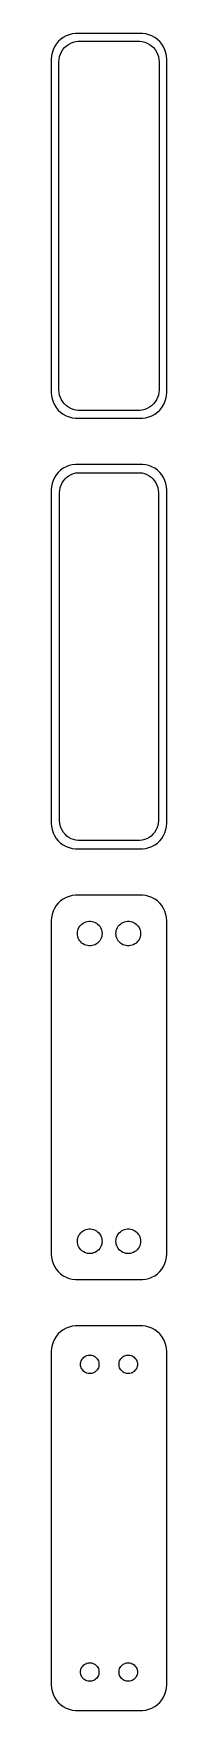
# Model space of a CAD drawing. Header units: metres. Extents: x -11 to 11, y 215 to 541.
import ezdxf

# ---------------------------------------------------------------- set-up
doc = ezdxf.new("R2010")
doc.units = ezdxf.units.M

msp = doc.modelspace()

# ---------------------------------------------------------------- linework, layer by layer
for p, q in [((-9.89484, 539.923), (-10.2951, 539.439)), ((-9.43712, 540.353), (-9.89484, 539.923)), ((-8.92912, 540.722), (-9.43712, 540.353)), ((-8.37889, 541.024), (-8.92912, 540.722)), ((-7.79507, 541.255), (-8.37889, 541.024)), ((-7.8933, 539.377), (-7.45311, 539.619)), ((-7.1869, 541.411), (-7.79507, 541.255)), ((-7.45311, 539.619), (-6.98605, 539.804)), ((-6.56395, 541.49), (-7.1869, 541.411)), ((-6.98605, 539.804), (-6.49951, 539.929)), ((6.56395, 541.49), (-6.56395, 541.49)), ((-6.49951, 539.929), (-6.00116, 539.992)), ((-6.00116, 539.992), (6.00116, 539.992)), ((6.00116, 539.992), (6.49951, 539.929)), ((6.49951, 539.929), (6.98605, 539.804)), ((7.1869, 541.411), (6.56395, 541.49)), ((6.98605, 539.804), (7.45311, 539.619)), ((7.79507, 541.255), (7.1869, 541.411)), ((7.45311, 539.619), (7.8933, 539.377)), ((8.37889, 541.024), (7.79507, 541.255)), ((8.92912, 540.722), (8.37889, 541.024)), ((9.43712, 540.353), (8.92912, 540.722)), ((9.89484, 539.923), (9.43712, 540.353)), ((10.2951, 539.439), (9.89484, 539.923)), ((-11.2106, 537.127), (-11.25, 536.5)), ((-11.25, 536.5), (-11.25, 471.5)), ((-11.0929, 537.743), (-11.2106, 537.127)), ((-10.8989, 538.341), (-11.0929, 537.743)), ((-10.6315, 538.909), (-10.8989, 538.341)), ((-10.2951, 539.439), (-10.6315, 538.909)), ((-9.75, 536), (-9.71844, 536.501)), ((-9.71844, 536.501), (-9.62433, 536.995)), ((-9.62433, 536.995), (-9.4691, 537.472)), ((-9.4691, 537.472), (-9.25522, 537.927)), ((-9.25522, 537.927), (-8.98605, 538.351)), ((-8.98605, 538.351), (-8.66586, 538.738)), ((-8.66586, 538.738), (-8.29968, 539.082)), ((-8.29968, 539.082), (-7.8933, 539.377)), ((7.8933, 539.377), (8.29968, 539.082)), ((8.29968, 539.082), (8.66586, 538.738)), ((8.66586, 538.738), (8.98605, 538.351)), ((8.98605, 538.351), (9.25522, 537.927)), ((9.25522, 537.927), (9.4691, 537.472)), ((9.4691, 537.472), (9.62433, 536.995)), ((9.62433, 536.995), (9.71844, 536.501)), ((9.71844, 536.501), (9.75, 536)), ((10.6315, 538.909), (10.2951, 539.439)), ((10.8989, 538.341), (10.6315, 538.909)), ((11.0929, 537.743), (10.8989, 538.341)), ((11.2106, 537.127), (11.0929, 537.743)), ((11.25, 536.5), (11.2106, 537.127)), ((11.25, 471.5), (11.25, 536.5)), ((-9.75, 472), (-9.75, 536)), ((9.75, 536), (9.75, 472)), ((-11.25, 471.5), (-11.2106, 470.873)), ((-11.2106, 470.873), (-11.0929, 470.257)), ((-9.71844, 471.499), (-9.75, 472)), ((-9.62433, 471.005), (-9.71844, 471.499)), ((-9.4691, 470.528), (-9.62433, 471.005)), ((9.62433, 471.005), (9.4691, 470.528)), ((9.71844, 471.499), (9.62433, 471.005)), ((9.75, 472), (9.71844, 471.499)), ((11.0929, 470.257), (11.2106, 470.873)), ((11.2106, 470.873), (11.25, 471.5)), ((-11.0929, 470.257), (-10.8989, 469.659)), ((-10.8989, 469.659), (-10.6315, 469.091)), ((-10.6315, 469.091), (-10.2951, 468.561)), ((-10.2951, 468.561), (-9.89484, 468.077)), ((-9.89484, 468.077), (-9.43712, 467.647)), ((-9.25522, 470.073), (-9.4691, 470.528)), ((-9.43712, 467.647), (-8.92912, 467.278)), ((-8.98605, 469.649), (-9.25522, 470.073)), ((-8.66586, 469.262), (-8.98605, 469.649)), ((-8.29968, 468.918), (-8.66586, 469.262)), ((-7.8933, 468.623), (-8.29968, 468.918)), ((-7.45311, 468.381), (-7.8933, 468.623)), ((-6.98605, 468.196), (-7.45311, 468.381)), ((-6.49951, 468.071), (-6.98605, 468.196)), ((-6.00116, 468.008), (-6.49951, 468.071)), ((6.00116, 468.008), (-6.00116, 468.008)), ((6.49951, 468.071), (6.00116, 468.008)), ((6.98605, 468.196), (6.49951, 468.071)), ((7.45311, 468.381), (6.98605, 468.196)), ((7.8933, 468.623), (7.45311, 468.381)), ((8.29968, 468.918), (7.8933, 468.623)), ((8.66586, 469.262), (8.29968, 468.918)), ((8.98605, 469.649), (8.66586, 469.262)), ((8.92912, 467.278), (9.43712, 467.647)), ((9.25522, 470.073), (8.98605, 469.649)), ((9.4691, 470.528), (9.25522, 470.073)), ((9.43712, 467.647), (9.89484, 468.077)), ((9.89484, 468.077), (10.2951, 468.561)), ((10.2951, 468.561), (10.6315, 469.091)), ((10.6315, 469.091), (10.8989, 469.659)), ((10.8989, 469.659), (11.0929, 470.257)), ((-8.92912, 467.278), (-8.37889, 466.976)), ((-8.37889, 466.976), (-7.79507, 466.745)), ((-7.79507, 466.745), (-7.1869, 466.589)), ((-7.1869, 466.589), (-6.56395, 466.51)), ((-6.56395, 466.51), (6.56395, 466.51)), ((6.56395, 466.51), (7.1869, 466.589)), ((7.1869, 466.589), (7.79507, 466.745)), ((7.79507, 466.745), (8.37889, 466.976)), ((8.37889, 466.976), (8.92912, 467.278)), ((-10.6315, 454.909), (-10.8989, 454.341)), ((-10.2951, 455.439), (-10.6315, 454.909)), ((-9.89484, 455.923), (-10.2951, 455.439)), ((-9.43712, 456.353), (-9.89484, 455.923)), ((-8.92912, 456.722), (-9.43712, 456.353)), ((-8.37889, 457.024), (-8.92912, 456.722)), ((-8.88301, 454.276), (-8.57301, 454.651)), ((-8.57301, 454.651), (-8.21851, 454.984)), ((-7.79507, 457.255), (-8.37889, 457.024)), ((-8.21851, 454.984), (-7.82506, 455.27)), ((-7.82506, 455.27), (-7.39888, 455.504)), ((-7.1869, 457.411), (-7.79507, 457.255)), ((-7.39888, 455.504), (-6.9467, 455.683)), ((-6.56395, 457.49), (-7.1869, 457.411)), ((-6.9467, 455.683), (-6.47565, 455.804)), ((6.56395, 457.49), (-6.56395, 457.49)), ((-6.47565, 455.804), (-5.99316, 455.865)), ((-5.99316, 455.865), (5.99316, 455.865)), ((5.99316, 455.865), (6.47565, 455.804)), ((6.47565, 455.804), (6.9467, 455.683)), ((7.1869, 457.411), (6.56395, 457.49)), ((6.9467, 455.683), (7.39888, 455.504)), ((7.79507, 457.255), (7.1869, 457.411)), ((7.39888, 455.504), (7.82506, 455.27)), ((8.37889, 457.024), (7.79507, 457.255)), ((7.82506, 455.27), (8.21851, 454.984)), ((8.21851, 454.984), (8.57301, 454.651)), ((8.92912, 456.722), (8.37889, 457.024)), ((8.57301, 454.651), (8.88301, 454.276)), ((9.43712, 456.353), (8.92912, 456.722)), ((9.89484, 455.923), (9.43712, 456.353)), ((10.2951, 455.439), (9.89484, 455.923)), ((10.6315, 454.909), (10.2951, 455.439)), ((10.8989, 454.341), (10.6315, 454.909)), ((-11.2106, 453.127), (-11.25, 452.5)), ((-11.25, 452.5), (-11.25, 387.5)), ((-11.0929, 453.743), (-11.2106, 453.127)), ((-10.8989, 454.341), (-11.0929, 453.743)), ((-9.62262, 452), (-9.59209, 452.485)), ((-9.62262, 388), (-9.62262, 452)), ((-9.59209, 452.485), (-9.50096, 452.963)), ((-9.50096, 452.963), (-9.35068, 453.426)), ((-9.35068, 453.426), (-9.1436, 453.866)), ((-9.1436, 453.866), (-8.88301, 454.276)), ((8.88301, 454.276), (9.1436, 453.866)), ((9.1436, 453.866), (9.35068, 453.426)), ((9.35068, 453.426), (9.50096, 452.963)), ((9.50096, 452.963), (9.59209, 452.485)), ((9.59209, 452.485), (9.62262, 452)), ((9.62262, 452), (9.62262, 388)), ((11.0929, 453.743), (10.8989, 454.341)), ((11.2106, 453.127), (11.0929, 453.743)), ((11.25, 452.5), (11.2106, 453.127)), ((11.25, 387.5), (11.25, 452.5)), ((-11.25, 387.5), (-11.2106, 386.873)), ((-11.2106, 386.873), (-11.0929, 386.257)), ((-11.0929, 386.257), (-10.8989, 385.659)), ((-9.59209, 387.515), (-9.62262, 388)), ((-9.50096, 387.037), (-9.59209, 387.515)), ((-9.35068, 386.574), (-9.50096, 387.037)), ((-9.1436, 386.134), (-9.35068, 386.574)), ((-8.88301, 385.724), (-9.1436, 386.134)), ((9.1436, 386.134), (8.88301, 385.724)), ((9.35068, 386.574), (9.1436, 386.134)), ((9.50096, 387.037), (9.35068, 386.574)), ((9.59209, 387.515), (9.50096, 387.037)), ((9.62262, 388), (9.59209, 387.515)), ((10.8989, 385.659), (11.0929, 386.257)), ((11.0929, 386.257), (11.2106, 386.873)), ((11.2106, 386.873), (11.25, 387.5)), ((-10.8989, 385.659), (-10.6315, 385.091)), ((-10.6315, 385.091), (-10.2951, 384.561)), ((-10.2951, 384.561), (-9.89484, 384.077)), ((-9.89484, 384.077), (-9.43712, 383.647)), ((-9.43712, 383.647), (-8.92912, 383.278)), ((-8.92912, 383.278), (-8.37889, 382.976)), ((-8.57301, 385.349), (-8.88301, 385.724)), ((-8.21851, 385.016), (-8.57301, 385.349)), ((-8.37889, 382.976), (-7.79507, 382.745)), ((-7.82506, 384.73), (-8.21851, 385.016)), ((-7.39888, 384.496), (-7.82506, 384.73)), ((-7.79507, 382.745), (-7.1869, 382.589)), ((-6.9467, 384.317), (-7.39888, 384.496)), ((-7.1869, 382.589), (-6.56395, 382.51)), ((-6.47565, 384.196), (-6.9467, 384.317)), ((-5.99316, 384.135), (-6.47565, 384.196)), ((5.99316, 384.135), (-5.99316, 384.135)), ((6.47565, 384.196), (5.99316, 384.135)), ((6.9467, 384.317), (6.47565, 384.196)), ((6.56395, 382.51), (7.1869, 382.589)), ((7.39888, 384.496), (6.9467, 384.317)), ((7.1869, 382.589), (7.79507, 382.745)), ((7.82506, 384.73), (7.39888, 384.496)), ((7.79507, 382.745), (8.37889, 382.976)), ((8.21851, 385.016), (7.82506, 384.73)), ((8.57301, 385.349), (8.21851, 385.016)), ((8.37889, 382.976), (8.92912, 383.278)), ((8.88301, 385.724), (8.57301, 385.349)), ((8.92912, 383.278), (9.43712, 383.647)), ((9.43712, 383.647), (9.89484, 384.077)), ((9.89484, 384.077), (10.2951, 384.561)), ((10.2951, 384.561), (10.6315, 385.091)), ((10.6315, 385.091), (10.8989, 385.659)), ((-6.56395, 382.51), (6.56395, 382.51)), ((-8.37889, 373.024), (-8.92912, 372.722)), ((-7.79507, 373.255), (-8.37889, 373.024)), ((-7.1869, 373.411), (-7.79507, 373.255)), ((-6.56395, 373.49), (-7.1869, 373.411)), ((6.56395, 373.49), (-6.56395, 373.49)), ((7.1869, 373.411), (6.56395, 373.49)), ((7.79507, 373.255), (7.1869, 373.411)), ((8.37889, 373.024), (7.79507, 373.255)), ((8.92912, 372.722), (8.37889, 373.024)), ((-11.0929, 369.743), (-11.2106, 369.127)), ((-10.8989, 370.341), (-11.0929, 369.743)), ((-10.6315, 370.909), (-10.8989, 370.341)), ((-10.2951, 371.439), (-10.6315, 370.909)), ((-9.89484, 371.923), (-10.2951, 371.439)), ((-9.43712, 372.353), (-9.89484, 371.923)), ((-8.92912, 372.722), (-9.43712, 372.353)), ((9.43712, 372.353), (8.92912, 372.722)), ((9.89484, 371.923), (9.43712, 372.353)), ((10.2951, 371.439), (9.89484, 371.923)), ((10.6315, 370.909), (10.2951, 371.439)), ((10.8989, 370.341), (10.6315, 370.909)), ((11.0929, 369.743), (10.8989, 370.341)), ((11.2106, 369.127), (11.0929, 369.743)), ((-11.2106, 369.127), (-11.25, 368.5)), ((-11.25, 368.5), (-11.25, 303.5)), ((-6.14999, 366), (-6.13107, 366.301)), ((-6.13107, 366.301), (-6.07458, 366.597)), ((-6.07458, 366.597), (-5.98146, 366.883)), ((-5.98146, 366.883), (-5.85313, 367.156)), ((-5.85313, 367.156), (-5.69164, 367.411)), ((-5.69164, 367.411), (-5.49951, 367.643)), ((-5.49951, 367.643), (-5.27982, 367.849)), ((-5.27982, 367.849), (-5.03598, 368.026)), ((-5.03598, 368.026), (-4.77187, 368.172)), ((-4.77187, 368.172), (-4.49164, 368.283)), ((-4.49164, 368.283), (-4.19971, 368.357)), ((-4.19971, 368.357), (-3.9007, 368.395)), ((-3.9007, 368.395), (-3.59929, 368.395)), ((-3.59929, 368.395), (-3.30028, 368.357)), ((-3.30028, 368.357), (-3.00835, 368.283)), ((-3.00835, 368.283), (-2.72812, 368.172)), ((-2.72812, 368.172), (-2.464, 368.026)), ((-2.464, 368.026), (-2.22017, 367.849)), ((-2.22017, 367.849), (-2.00047, 367.643)), ((-2.00047, 367.643), (-1.80835, 367.411)), ((-1.80835, 367.411), (-1.64685, 367.156)), ((-1.64685, 367.156), (-1.51852, 366.883)), ((-1.51852, 366.883), (-1.4254, 366.597)), ((-1.4254, 366.597), (-1.36891, 366.301)), ((-1.36891, 366.301), (-1.34999, 366)), ((1.34999, 366), (1.36891, 366.301)), ((1.36891, 366.301), (1.4254, 366.597)), ((1.4254, 366.597), (1.51852, 366.883)), ((1.51852, 366.883), (1.64685, 367.156)), ((1.64685, 367.156), (1.80835, 367.411)), ((1.80835, 367.411), (2.00047, 367.643)), ((2.00047, 367.643), (2.22017, 367.849)), ((2.22017, 367.849), (2.464, 368.026)), ((2.464, 368.026), (2.72812, 368.172)), ((2.72812, 368.172), (3.00835, 368.283)), ((3.00835, 368.283), (3.30028, 368.357)), ((3.30028, 368.357), (3.59929, 368.395)), ((3.59929, 368.395), (3.9007, 368.395)), ((3.9007, 368.395), (4.19971, 368.357)), ((4.19971, 368.357), (4.49164, 368.283)), ((4.49164, 368.283), (4.77187, 368.172)), ((4.77187, 368.172), (5.03598, 368.026)), ((5.03598, 368.026), (5.27982, 367.849)), ((5.27982, 367.849), (5.49951, 367.643)), ((5.49951, 367.643), (5.69164, 367.411)), ((5.69164, 367.411), (5.85313, 367.156)), ((5.85313, 367.156), (5.98146, 366.883)), ((5.98146, 366.883), (6.07458, 366.597)), ((6.07458, 366.597), (6.13107, 366.301)), ((6.13107, 366.301), (6.14999, 366)), ((11.25, 368.5), (11.2106, 369.127)), ((11.25, 303.5), (11.25, 368.5)), ((-6.13107, 365.699), (-6.14999, 366)), ((-6.07458, 365.403), (-6.13107, 365.699)), ((-5.98146, 365.117), (-6.07458, 365.403)), ((-5.85313, 364.844), (-5.98146, 365.117)), ((-5.69164, 364.589), (-5.85313, 364.844)), ((-5.49951, 364.357), (-5.69164, 364.589)), ((-5.27982, 364.151), (-5.49951, 364.357)), ((-5.03598, 363.974), (-5.27982, 364.151)), ((-4.77187, 363.828), (-5.03598, 363.974)), ((-4.49164, 363.717), (-4.77187, 363.828)), ((-4.19971, 363.643), (-4.49164, 363.717)), ((-3.9007, 363.605), (-4.19971, 363.643)), ((-3.59929, 363.605), (-3.9007, 363.605)), ((-3.30028, 363.643), (-3.59929, 363.605)), ((-3.00835, 363.717), (-3.30028, 363.643)), ((-2.72812, 363.828), (-3.00835, 363.717)), ((-2.464, 363.974), (-2.72812, 363.828)), ((-2.22017, 364.151), (-2.464, 363.974)), ((-2.00047, 364.357), (-2.22017, 364.151)), ((-1.80835, 364.589), (-2.00047, 364.357)), ((-1.64685, 364.844), (-1.80835, 364.589)), ((-1.51852, 365.117), (-1.64685, 364.844)), ((-1.4254, 365.403), (-1.51852, 365.117)), ((-1.36891, 365.699), (-1.4254, 365.403)), ((-1.34999, 366), (-1.36891, 365.699)), ((1.36891, 365.699), (1.34999, 366)), ((1.4254, 365.403), (1.36891, 365.699)), ((1.51852, 365.117), (1.4254, 365.403)), ((1.64685, 364.844), (1.51852, 365.117)), ((1.80835, 364.589), (1.64685, 364.844)), ((2.00047, 364.357), (1.80835, 364.589)), ((2.22017, 364.151), (2.00047, 364.357)), ((2.464, 363.974), (2.22017, 364.151)), ((2.72812, 363.828), (2.464, 363.974)), ((3.00835, 363.717), (2.72812, 363.828)), ((3.30028, 363.643), (3.00835, 363.717)), ((3.59929, 363.605), (3.30028, 363.643)), ((3.9007, 363.605), (3.59929, 363.605)), ((4.19971, 363.643), (3.9007, 363.605)), ((4.49164, 363.717), (4.19971, 363.643)), ((4.77187, 363.828), (4.49164, 363.717)), ((5.03598, 363.974), (4.77187, 363.828)), ((5.27982, 364.151), (5.03598, 363.974)), ((5.49951, 364.357), (5.27982, 364.151)), ((5.69164, 364.589), (5.49951, 364.357)), ((5.85313, 364.844), (5.69164, 364.589)), ((5.98146, 365.117), (5.85313, 364.844)), ((6.07458, 365.403), (5.98146, 365.117)), ((6.13107, 365.699), (6.07458, 365.403)), ((6.14999, 366), (6.13107, 365.699)), ((-5.85313, 307.156), (-5.69164, 307.411)), ((-5.69164, 307.411), (-5.49951, 307.643)), ((-5.49951, 307.643), (-5.27982, 307.849)), ((-5.27982, 307.849), (-5.03598, 308.026)), ((-5.03598, 308.026), (-4.77187, 308.172)), ((-4.77187, 308.172), (-4.49164, 308.283)), ((-4.49164, 308.283), (-4.19971, 308.357)), ((-4.19971, 308.357), (-3.9007, 308.395)), ((-3.9007, 308.395), (-3.59929, 308.395)), ((-3.59929, 308.395), (-3.30028, 308.357)), ((-3.30028, 308.357), (-3.00835, 308.283)), ((-3.00835, 308.283), (-2.72812, 308.172)), ((-2.72812, 308.172), (-2.464, 308.026)), ((-2.464, 308.026), (-2.22017, 307.849)), ((-2.22017, 307.849), (-2.00047, 307.643)), ((-2.00047, 307.643), (-1.80835, 307.411)), ((-1.80835, 307.411), (-1.64685, 307.156)), ((1.64685, 307.156), (1.80835, 307.411)), ((1.80835, 307.411), (2.00047, 307.643)), ((2.00047, 307.643), (2.22017, 307.849)), ((2.22017, 307.849), (2.464, 308.026)), ((2.464, 308.026), (2.72812, 308.172)), ((2.72812, 308.172), (3.00835, 308.283)), ((3.00835, 308.283), (3.30028, 308.357)), ((3.30028, 308.357), (3.59929, 308.395)), ((3.59929, 308.395), (3.9007, 308.395)), ((3.9007, 308.395), (4.19971, 308.357)), ((4.19971, 308.357), (4.49164, 308.283)), ((4.49164, 308.283), (4.77187, 308.172)), ((4.77187, 308.172), (5.03598, 308.026)), ((5.03598, 308.026), (5.27982, 307.849)), ((5.27982, 307.849), (5.49951, 307.643)), ((5.49951, 307.643), (5.69164, 307.411)), ((5.69164, 307.411), (5.85313, 307.156)), ((-6.14999, 306), (-6.13107, 306.301)), ((-6.13107, 305.699), (-6.14999, 306)), ((-6.13107, 306.301), (-6.07458, 306.597)), ((-6.07458, 305.403), (-6.13107, 305.699)), ((-6.07458, 306.597), (-5.98146, 306.883)), ((-5.98146, 305.117), (-6.07458, 305.403)), ((-5.98146, 306.883), (-5.85313, 307.156)), ((-5.85313, 304.844), (-5.98146, 305.117)), ((-5.69164, 304.589), (-5.85313, 304.844)), ((-5.49951, 304.357), (-5.69164, 304.589)), ((-5.27982, 304.151), (-5.49951, 304.357)), ((-5.03598, 303.974), (-5.27982, 304.151)), ((-2.22017, 304.151), (-2.464, 303.974)), ((-2.00047, 304.357), (-2.22017, 304.151)), ((-1.80835, 304.589), (-2.00047, 304.357)), ((-1.64685, 304.844), (-1.80835, 304.589)), ((-1.64685, 307.156), (-1.51852, 306.883)), ((-1.51852, 305.117), (-1.64685, 304.844)), ((-1.51852, 306.883), (-1.4254, 306.597)), ((-1.4254, 305.403), (-1.51852, 305.117)), ((-1.4254, 306.597), (-1.36891, 306.301)), ((-1.36891, 305.699), (-1.4254, 305.403)), ((-1.36891, 306.301), (-1.34999, 306)), ((-1.34999, 306), (-1.36891, 305.699)), ((1.34999, 306), (1.36891, 306.301)), ((1.36891, 305.699), (1.34999, 306)), ((1.36891, 306.301), (1.4254, 306.597)), ((1.4254, 305.403), (1.36891, 305.699)), ((1.4254, 306.597), (1.51852, 306.883)), ((1.51852, 305.117), (1.4254, 305.403)), ((1.51852, 306.883), (1.64685, 307.156)), ((1.64685, 304.844), (1.51852, 305.117)), ((1.80835, 304.589), (1.64685, 304.844)), ((2.00047, 304.357), (1.80835, 304.589)), ((2.22017, 304.151), (2.00047, 304.357)), ((2.464, 303.974), (2.22017, 304.151)), ((5.27982, 304.151), (5.03598, 303.974)), ((5.49951, 304.357), (5.27982, 304.151)), ((5.69164, 304.589), (5.49951, 304.357)), ((5.85313, 304.844), (5.69164, 304.589)), ((5.85313, 307.156), (5.98146, 306.883)), ((5.98146, 305.117), (5.85313, 304.844)), ((5.98146, 306.883), (6.07458, 306.597)), ((6.07458, 305.403), (5.98146, 305.117)), ((6.07458, 306.597), (6.13107, 306.301)), ((6.13107, 305.699), (6.07458, 305.403)), ((6.13107, 306.301), (6.14999, 306)), ((6.14999, 306), (6.13107, 305.699)), ((-11.25, 303.5), (-11.2106, 302.873)), ((-11.2106, 302.873), (-11.0929, 302.257)), ((-11.0929, 302.257), (-10.8989, 301.659)), ((-10.8989, 301.659), (-10.6315, 301.091)), ((-10.6315, 301.091), (-10.2951, 300.561)), ((-4.77187, 303.828), (-5.03598, 303.974)), ((-4.49164, 303.717), (-4.77187, 303.828)), ((-4.19971, 303.643), (-4.49164, 303.717)), ((-3.9007, 303.605), (-4.19971, 303.643)), ((-3.59929, 303.605), (-3.9007, 303.605)), ((-3.30028, 303.643), (-3.59929, 303.605)), ((-3.00835, 303.717), (-3.30028, 303.643)), ((-2.72812, 303.828), (-3.00835, 303.717)), ((-2.464, 303.974), (-2.72812, 303.828)), ((2.72812, 303.828), (2.464, 303.974)), ((3.00835, 303.717), (2.72812, 303.828)), ((3.30028, 303.643), (3.00835, 303.717)), ((3.59929, 303.605), (3.30028, 303.643)), ((3.9007, 303.605), (3.59929, 303.605)), ((4.19971, 303.643), (3.9007, 303.605)), ((4.49164, 303.717), (4.19971, 303.643)), ((4.77187, 303.828), (4.49164, 303.717)), ((5.03598, 303.974), (4.77187, 303.828)), ((10.2951, 300.561), (10.6315, 301.091)), ((10.6315, 301.091), (10.8989, 301.659)), ((10.8989, 301.659), (11.0929, 302.257)), ((11.0929, 302.257), (11.2106, 302.873)), ((11.2106, 302.873), (11.25, 303.5)), ((-10.2951, 300.561), (-9.89484, 300.077)), ((-9.89484, 300.077), (-9.43712, 299.647)), ((-9.43712, 299.647), (-8.92912, 299.278)), ((-8.92912, 299.278), (-8.37889, 298.976)), ((-8.37889, 298.976), (-7.79507, 298.745)), ((-7.79507, 298.745), (-7.1869, 298.589)), ((-7.1869, 298.589), (-6.56395, 298.51)), ((-6.56395, 298.51), (6.56395, 298.51)), ((6.56395, 298.51), (7.1869, 298.589)), ((7.1869, 298.589), (7.79507, 298.745)), ((7.79507, 298.745), (8.37889, 298.976)), ((8.37889, 298.976), (8.92912, 299.278)), ((8.92912, 299.278), (9.43712, 299.647)), ((9.43712, 299.647), (9.89484, 300.077)), ((9.89484, 300.077), (10.2951, 300.561)), ((-9.89484, 287.923), (-10.2951, 287.439)), ((-9.43712, 288.353), (-9.89484, 287.923)), ((-8.92912, 288.722), (-9.43712, 288.353)), ((-8.37889, 289.024), (-8.92912, 288.722)), ((-7.79507, 289.255), (-8.37889, 289.024)), ((-7.1869, 289.411), (-7.79507, 289.255)), ((-6.56395, 289.49), (-7.1869, 289.411)), ((6.56395, 289.49), (-6.56395, 289.49)), ((7.1869, 289.411), (6.56395, 289.49)), ((7.79507, 289.255), (7.1869, 289.411)), ((8.37889, 289.024), (7.79507, 289.255)), ((8.92912, 288.722), (8.37889, 289.024)), ((9.43712, 288.353), (8.92912, 288.722)), ((9.89484, 287.923), (9.43712, 288.353)), ((10.2951, 287.439), (9.89484, 287.923)), ((-11.2106, 285.127), (-11.25, 284.5)), ((-11.25, 284.5), (-11.25, 219.5)), ((-11.0929, 285.743), (-11.2106, 285.127)), ((-10.8989, 286.341), (-11.0929, 285.743)), ((-10.6315, 286.909), (-10.8989, 286.341)), ((-10.2951, 287.439), (-10.6315, 286.909)), ((10.6315, 286.909), (10.2951, 287.439)), ((10.8989, 286.341), (10.6315, 286.909)), ((11.0929, 285.743), (10.8989, 286.341)), ((11.2106, 285.127), (11.0929, 285.743)), ((11.25, 284.5), (11.2106, 285.127)), ((11.25, 219.5), (11.25, 284.5)), ((-5.54999, 282), (-5.5358, 282.226)), ((-5.5358, 281.774), (-5.54999, 282)), ((-5.5358, 282.226), (-5.49344, 282.448)), ((-5.49344, 281.552), (-5.5358, 281.774)), ((-5.49344, 282.448), (-5.42358, 282.663)), ((-5.42358, 281.337), (-5.49344, 281.552)), ((-5.42358, 282.663), (-5.32735, 282.867)), ((-5.32735, 281.133), (-5.42358, 281.337)), ((-5.32735, 282.867), (-5.20622, 283.058)), ((-5.20622, 283.058), (-5.06213, 283.232)), ((-5.06213, 283.232), (-4.89735, 283.387)), ((-4.89735, 283.387), (-4.71448, 283.52)), ((-4.71448, 283.52), (-4.51639, 283.629)), ((-4.51639, 283.629), (-4.30623, 283.712)), ((-4.30623, 283.712), (-4.08728, 283.768)), ((-4.08728, 283.768), (-3.86302, 283.796)), ((-3.86302, 283.796), (-3.63696, 283.796)), ((-3.63696, 283.796), (-3.4127, 283.768)), ((-3.4127, 283.768), (-3.19376, 283.712)), ((-3.19376, 283.712), (-2.9836, 283.629)), ((-2.9836, 283.629), (-2.78551, 283.52)), ((-2.78551, 283.52), (-2.60263, 283.387)), ((-2.60263, 283.387), (-2.43785, 283.232)), ((-2.43785, 283.232), (-2.29376, 283.058)), ((-2.29376, 283.058), (-2.17264, 282.867)), ((-2.17264, 282.867), (-2.0764, 282.663)), ((-2.0764, 281.337), (-2.17264, 281.133)), ((-2.0764, 282.663), (-2.00655, 282.448)), ((-2.00655, 281.552), (-2.0764, 281.337)), ((-2.00655, 282.448), (-1.96419, 282.226)), ((-1.96419, 281.774), (-2.00655, 281.552)), ((-1.96419, 282.226), (-1.95, 282)), ((-1.95, 282), (-1.96419, 281.774)), ((1.95, 282), (1.96419, 282.226)), ((1.96419, 281.774), (1.95, 282)), ((1.96419, 282.226), (2.00655, 282.448)), ((2.00655, 281.552), (1.96419, 281.774)), ((2.00655, 282.448), (2.0764, 282.663)), ((2.0764, 281.337), (2.00655, 281.552)), ((2.0764, 282.663), (2.17264, 282.867)), ((2.17264, 281.133), (2.0764, 281.337)), ((2.17264, 282.867), (2.29376, 283.058)), ((2.29376, 283.058), (2.43785, 283.232)), ((2.43785, 283.232), (2.60263, 283.387)), ((2.60263, 283.387), (2.78551, 283.52)), ((2.78551, 283.52), (2.9836, 283.629)), ((2.9836, 283.629), (3.19376, 283.712)), ((3.19376, 283.712), (3.4127, 283.768)), ((3.4127, 283.768), (3.63696, 283.796)), ((3.63696, 283.796), (3.86302, 283.796)), ((3.86302, 283.796), (4.08728, 283.768)), ((4.08728, 283.768), (4.30623, 283.712)), ((4.30623, 283.712), (4.51639, 283.629)), ((4.51639, 283.629), (4.71448, 283.52)), ((4.71448, 283.52), (4.89735, 283.387)), ((4.89735, 283.387), (5.06213, 283.232)), ((5.06213, 283.232), (5.20622, 283.058)), ((5.20622, 283.058), (5.32735, 282.867)), ((5.32735, 282.867), (5.42358, 282.663)), ((5.42358, 281.337), (5.32735, 281.133)), ((5.42358, 282.663), (5.49344, 282.448)), ((5.49344, 281.552), (5.42358, 281.337)), ((5.49344, 282.448), (5.5358, 282.226)), ((5.5358, 281.774), (5.49344, 281.552)), ((5.5358, 282.226), (5.54999, 282)), ((5.54999, 282), (5.5358, 281.774)), ((-5.20622, 280.942), (-5.32735, 281.133)), ((-5.06213, 280.768), (-5.20622, 280.942)), ((-4.89735, 280.613), (-5.06213, 280.768)), ((-4.71448, 280.48), (-4.89735, 280.613)), ((-4.51639, 280.371), (-4.71448, 280.48)), ((-4.30623, 280.288), (-4.51639, 280.371)), ((-4.08728, 280.232), (-4.30623, 280.288)), ((-3.86302, 280.204), (-4.08728, 280.232)), ((-3.63696, 280.204), (-3.86302, 280.204)), ((-3.4127, 280.232), (-3.63696, 280.204)), ((-3.19376, 280.288), (-3.4127, 280.232)), ((-2.9836, 280.371), (-3.19376, 280.288)), ((-2.78551, 280.48), (-2.9836, 280.371)), ((-2.60263, 280.613), (-2.78551, 280.48)), ((-2.43785, 280.768), (-2.60263, 280.613)), ((-2.29376, 280.942), (-2.43785, 280.768)), ((-2.17264, 281.133), (-2.29376, 280.942)), ((2.29376, 280.942), (2.17264, 281.133)), ((2.43785, 280.768), (2.29376, 280.942)), ((2.60263, 280.613), (2.43785, 280.768)), ((2.78551, 280.48), (2.60263, 280.613)), ((2.9836, 280.371), (2.78551, 280.48)), ((3.19376, 280.288), (2.9836, 280.371)), ((3.4127, 280.232), (3.19376, 280.288)), ((3.63696, 280.204), (3.4127, 280.232)), ((3.86302, 280.204), (3.63696, 280.204)), ((4.08728, 280.232), (3.86302, 280.204)), ((4.30623, 280.288), (4.08728, 280.232)), ((4.51639, 280.371), (4.30623, 280.288)), ((4.71448, 280.48), (4.51639, 280.371)), ((4.89735, 280.613), (4.71448, 280.48)), ((5.06213, 280.768), (4.89735, 280.613)), ((5.20622, 280.942), (5.06213, 280.768)), ((5.32735, 281.133), (5.20622, 280.942)), ((-5.5358, 222.226), (-5.49344, 222.448)), ((-5.49344, 222.448), (-5.42358, 222.663)), ((-5.42358, 222.663), (-5.32735, 222.867)), ((-5.32735, 222.867), (-5.20622, 223.058)), ((-5.20622, 223.058), (-5.06213, 223.232)), ((-5.06213, 223.232), (-4.89735, 223.387)), ((-4.89735, 223.387), (-4.71448, 223.52)), ((-4.71448, 223.52), (-4.51639, 223.629)), ((-4.51639, 223.629), (-4.30623, 223.712)), ((-4.30623, 223.712), (-4.08728, 223.768)), ((-4.08728, 223.768), (-3.86302, 223.796)), ((-3.86302, 223.796), (-3.63696, 223.796)), ((-3.63696, 223.796), (-3.4127, 223.768)), ((-3.4127, 223.768), (-3.19376, 223.712)), ((-3.19376, 223.712), (-2.9836, 223.629)), ((-2.9836, 223.629), (-2.78551, 223.52)), ((-2.78551, 223.52), (-2.60263, 223.387)), ((-2.60263, 223.387), (-2.43785, 223.232)), ((-2.43785, 223.232), (-2.29376, 223.058)), ((-2.29376, 223.058), (-2.17264, 222.867)), ((-2.17264, 222.867), (-2.0764, 222.663)), ((-2.0764, 222.663), (-2.00655, 222.448)), ((-2.00655, 222.448), (-1.96419, 222.226)), ((1.96419, 222.226), (2.00655, 222.448)), ((2.00655, 222.448), (2.0764, 222.663)), ((2.0764, 222.663), (2.17264, 222.867)), ((2.17264, 222.867), (2.29376, 223.058)), ((2.29376, 223.058), (2.43785, 223.232)), ((2.43785, 223.232), (2.60263, 223.387)), ((2.60263, 223.387), (2.78551, 223.52)), ((2.78551, 223.52), (2.9836, 223.629)), ((2.9836, 223.629), (3.19376, 223.712)), ((3.19376, 223.712), (3.4127, 223.768)), ((3.4127, 223.768), (3.63696, 223.796)), ((3.63696, 223.796), (3.86302, 223.796)), ((3.86302, 223.796), (4.08728, 223.768)), ((4.08728, 223.768), (4.30623, 223.712)), ((4.30623, 223.712), (4.51639, 223.629)), ((4.51639, 223.629), (4.71448, 223.52)), ((4.71448, 223.52), (4.89735, 223.387)), ((4.89735, 223.387), (5.06213, 223.232)), ((5.06213, 223.232), (5.20622, 223.058)), ((5.20622, 223.058), (5.32735, 222.867)), ((5.32735, 222.867), (5.42358, 222.663)), ((5.42358, 222.663), (5.49344, 222.448)), ((5.49344, 222.448), (5.5358, 222.226)), ((-11.25, 219.5), (-11.2106, 218.873)), ((-5.54999, 222), (-5.5358, 222.226)), ((-5.5358, 221.774), (-5.54999, 222)), ((-5.49344, 221.552), (-5.5358, 221.774)), ((-5.42358, 221.337), (-5.49344, 221.552)), ((-5.32735, 221.133), (-5.42358, 221.337)), ((-5.20622, 220.942), (-5.32735, 221.133)), ((-5.06213, 220.768), (-5.20622, 220.942)), ((-4.89735, 220.613), (-5.06213, 220.768)), ((-4.71448, 220.48), (-4.89735, 220.613)), ((-4.51639, 220.371), (-4.71448, 220.48)), ((-4.30623, 220.288), (-4.51639, 220.371)), ((-4.08728, 220.232), (-4.30623, 220.288)), ((-3.86302, 220.204), (-4.08728, 220.232)), ((-3.63696, 220.204), (-3.86302, 220.204)), ((-3.4127, 220.232), (-3.63696, 220.204)), ((-3.19376, 220.288), (-3.4127, 220.232)), ((-2.9836, 220.371), (-3.19376, 220.288)), ((-2.78551, 220.48), (-2.9836, 220.371)), ((-2.60263, 220.613), (-2.78551, 220.48)), ((-2.43785, 220.768), (-2.60263, 220.613)), ((-2.29376, 220.942), (-2.43785, 220.768)), ((-2.17264, 221.133), (-2.29376, 220.942)), ((-2.0764, 221.337), (-2.17264, 221.133)), ((-2.00655, 221.552), (-2.0764, 221.337)), ((-1.96419, 221.774), (-2.00655, 221.552)), ((-1.96419, 222.226), (-1.95, 222)), ((-1.95, 222), (-1.96419, 221.774)), ((1.95, 222), (1.96419, 222.226)), ((1.96419, 221.774), (1.95, 222)), ((2.00655, 221.552), (1.96419, 221.774)), ((2.0764, 221.337), (2.00655, 221.552)), ((2.17264, 221.133), (2.0764, 221.337)), ((2.29376, 220.942), (2.17264, 221.133)), ((2.43785, 220.768), (2.29376, 220.942)), ((2.60263, 220.613), (2.43785, 220.768)), ((2.78551, 220.48), (2.60263, 220.613)), ((2.9836, 220.371), (2.78551, 220.48)), ((3.19376, 220.288), (2.9836, 220.371)), ((3.4127, 220.232), (3.19376, 220.288)), ((3.63696, 220.204), (3.4127, 220.232)), ((3.86302, 220.204), (3.63696, 220.204)), ((4.08728, 220.232), (3.86302, 220.204)), ((4.30623, 220.288), (4.08728, 220.232)), ((4.51639, 220.371), (4.30623, 220.288)), ((4.71448, 220.48), (4.51639, 220.371)), ((4.89735, 220.613), (4.71448, 220.48)), ((5.06213, 220.768), (4.89735, 220.613)), ((5.20622, 220.942), (5.06213, 220.768)), ((5.32735, 221.133), (5.20622, 220.942)), ((5.42358, 221.337), (5.32735, 221.133)), ((5.49344, 221.552), (5.42358, 221.337)), ((5.5358, 221.774), (5.49344, 221.552)), ((5.5358, 222.226), (5.54999, 222)), ((5.54999, 222), (5.5358, 221.774)), ((11.2106, 218.873), (11.25, 219.5)), ((-11.2106, 218.873), (-11.0929, 218.257)), ((-11.0929, 218.257), (-10.8989, 217.659)), ((-10.8989, 217.659), (-10.6315, 217.091)), ((-10.6315, 217.091), (-10.2951, 216.561)), ((-10.2951, 216.561), (-9.89484, 216.077)), ((-9.89484, 216.077), (-9.43712, 215.647)), ((9.43712, 215.647), (9.89484, 216.077)), ((9.89484, 216.077), (10.2951, 216.561)), ((10.2951, 216.561), (10.6315, 217.091)), ((10.6315, 217.091), (10.8989, 217.659)), ((10.8989, 217.659), (11.0929, 218.257)), ((11.0929, 218.257), (11.2106, 218.873)), ((-9.43712, 215.647), (-8.92912, 215.278)), ((-8.92912, 215.278), (-8.37889, 214.976)), ((-8.37889, 214.976), (-7.79507, 214.745)), ((-7.79507, 214.745), (-7.1869, 214.589)), ((-7.1869, 214.589), (-6.56395, 214.51)), ((-6.56395, 214.51), (6.56395, 214.51)), ((6.56395, 214.51), (7.1869, 214.589)), ((7.1869, 214.589), (7.79507, 214.745)), ((7.79507, 214.745), (8.37889, 214.976)), ((8.37889, 214.976), (8.92912, 215.278)), ((8.92912, 215.278), (9.43712, 215.647))]:
    msp.add_line(p, q)

doc.saveas('drawing.dxf')
